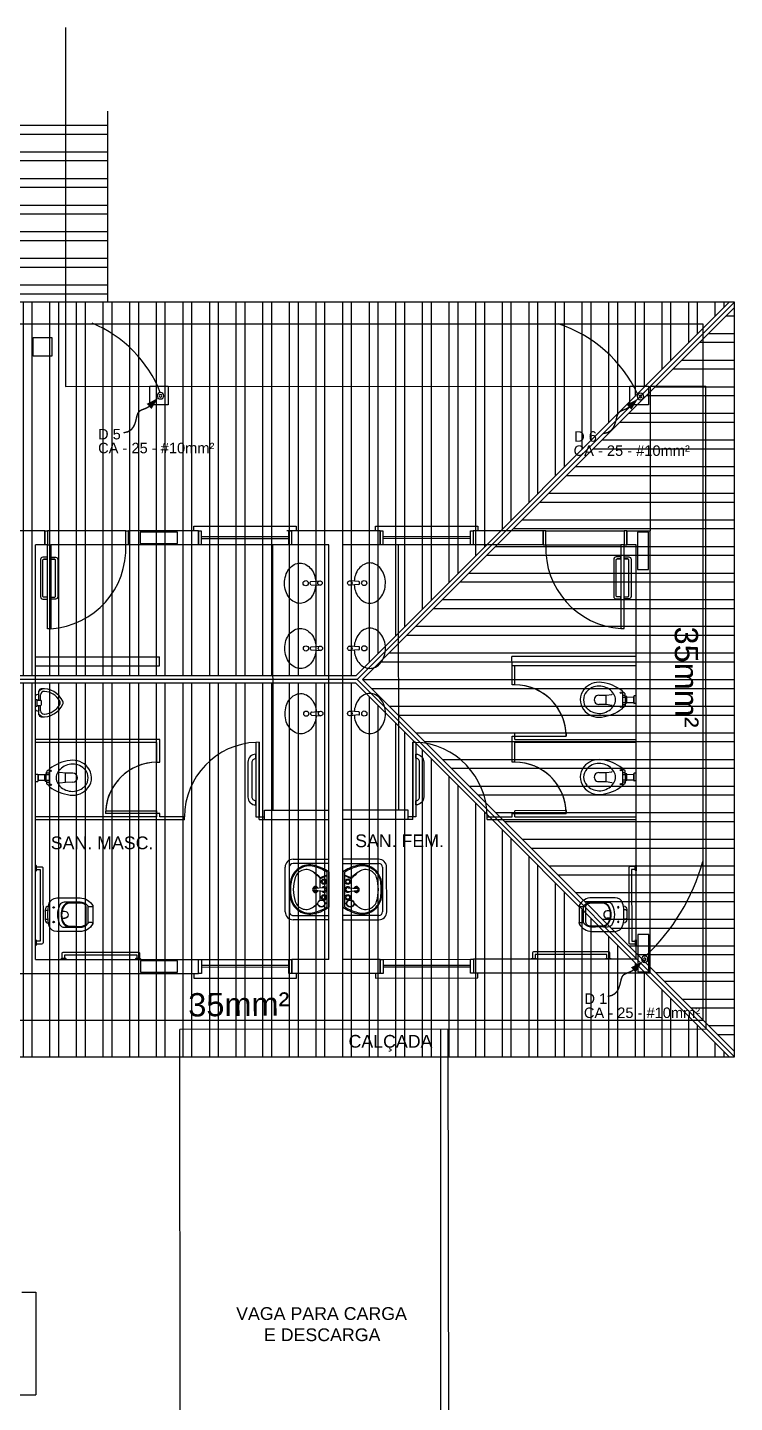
# Model space of a CAD drawing. Extents: x -192 to 167, y 237 to 369.
# Drawn here: x 157.57 to 165.16, y 266.56 to 281.32 of the extents above; entities that cross this region are included whole.
import ezdxf

# ---------------------------------------------------------------- set-up
doc = ezdxf.new("R2010")
doc.units = 0
doc.header["$LTSCALE"] = 0.1
doc.set_wipeout_variables(frame=1)
doc.linetypes.add('HIDDEN', pattern=[9.525, 6.35, -3.175])
doc.layers.get('0').update_dxf_attribs({"linetype": 'CONTINUOUS'})
for name, color, linetype in [('01', 1, 'CONTINUOUS'), ('100-txt_t4', 1, 'CONTINUOUS'), ('75-0', 7, 'CONTINUOUS'), ('A-PAREDE', 5, 'CONTINUOUS'), ('A-PISOS-NIVEL', 1, 'CONTINUOUS'), ('A-REVESTIMENTO', 8, 'CONTINUOUS'), ('AR-ALV', 5, 'CONTINUOUS'), ('ARQ-ALV-VISTA1', 1, 'CONTINUOUS'), ('ARQ-TXT-1_050', 2, 'CONTINUOUS'), ('FARADAY', 6, 'HIDDEN'), ('GER_PARA-RAIO', 5, 'PARA-RAIO')]:
    doc.layers.add(name, color=color, linetype=linetype)
doc.styles.add('ESC-50-A20', font='arial.ttf', dxfattribs={"height": 0.1})
doc.styles.get("Standard").update_dxf_attribs({"font": 'ARIALUNI.TTF'})
doc.styles.add('T4', font='arial.ttf')
doc.linetypes.add('PARA-RAIO', pattern='A,0.5,-0.15,["/",Standard,S=0.15,R=0,X=-0.1,Y=-0.075],-0.05', length=0.7)
pattern_1 = [(270, (280.20343, 310.89745), (0.28575, 2e-09), []), (270, (280.10818, 310.8022), (0.28575, 2e-09), [])]

# ---------------------------------------------------------------- blocks, each defined once
blk = doc.blocks.new('SERV')
at = {"layer": 'A-PISOS-NIVEL'}
h = blk.add_hatch(dxfattribs=at)
h.set_pattern_fill('ANSI32', color=251, scale=0.03, angle=-135, style=0)
h.set_pattern_definition(pattern_1)
h.paths.add_polyline_path([(4.067, -4.01), (13.483, -4.01), (17.493, 0), (9.033, 0), (0.057, 0)])
at = {"layer": 'A-REVESTIMENTO'}
h = blk.add_hatch(dxfattribs=at)
h.set_pattern_fill('ANSI32', color=252, scale=0.03, angle=135)
h.set_pattern_definition([(179.99998, (-222.34863, -54.15093), (-1.2e-07, -0.28575), []), (179.99998, (-222.44388, -54.05568), (-1.2e-07, -0.28575), [])])
h.paths.add_polyline_path([(10.822, 2.05), (8.812, 2.05), (8.812, 0), (10.822, 0)])
at = {"layer": '01', "color": 252}
blk.add_lwpolyline([(10.822, 0), (10.822, 2.05)], dxfattribs=at)
at = {"layer": 'A-PISOS-NIVEL', "color": 251}
for p, q in [((10.367, 2.948), (10.368, -0.905)), ((13.483, -4.01), (17.493, 0)), ((13.5, -4.05), (17.55, 0)), ((13.557, -4.05), (17.55, -0.057)), ((10.368, -0.905), (16.643, -0.903)), ((16.643, -0.903), (17.243, -0.902)), ((16.643, -0.903), (16.644, -2.453)), ((17.246, -7.802), (17.243, -0.902)), ((10.144, -2.455), (9.794, -2.455)), ((10.144, -2.605), (10.144, -2.455)), ((10.144, -2.455), (10.144, -2.605)), ((11.014, -2.455), (10.174, -2.455)), ((11.794, -2.454), (11.044, -2.455)), ((11.044, -2.605), (11.044, -2.455)), ((11.044, -2.455), (11.044, -2.605)), ((11.794, -2.454), (11.794, -2.604)), ((11.794, -2.454), (11.794, -2.604)), ((12.794, -2.454), (12.744, -2.454)), ((13.744, -2.454), (12.794, -2.454)), ((12.794, -2.454), (12.794, -2.604)), ((12.794, -2.454), (12.794, -2.604)), ((12.794, -2.454), (12.794, -2.604)), ((13.744, -2.454), (13.744, -2.604)), ((13.744, -2.454), (13.744, -2.604)), ((15.494, -2.453), (14.744, -2.453)), ((14.744, -2.453), (14.744, -2.603)), ((14.744, -2.453), (14.744, -2.603)), ((15.494, -2.603), (15.494, -2.453)), ((15.494, -2.603), (15.494, -2.453)), ((15.524, -2.453), (16.364, -2.453)), ((16.394, -2.453), (16.644, -2.453)), ((16.394, -2.603), (16.394, -2.453)), ((16.394, -2.603), (16.394, -2.453)), ((16.394, -2.453), (16.394, -2.603)), ((16.646, -7.203), (16.644, -2.453)), ((10.046, -7.055), (10.044, -2.605)), ((10.144, -2.605), (10.044, -2.605)), ((10.144, -2.605), (10.044, -2.605)), ((11.014, -2.605), (10.209, -2.605)), ((11.794, -2.604), (11.044, -2.605)), ((12.764, -2.519), (11.824, -2.52)), ((12.764, -2.539), (11.824, -2.54)), ((12.764, -2.604), (11.824, -2.604)), ((12.595, -5.454), (12.594, -2.604)), ((13.194, -2.604), (12.794, -2.604)), ((13.196, -7.054), (13.194, -2.604)), ((13.346, -7.054), (13.344, -2.604)), ((13.744, -2.604), (13.344, -2.604)), ((14.714, -2.518), (13.774, -2.519)), ((14.714, -2.538), (13.774, -2.539)), ((14.714, -2.603), (13.774, -2.604)), ((13.945, -5.454), (13.944, -2.604)), ((15.494, -2.603), (14.744, -2.603)), ((15.524, -2.603), (16.329, -2.603)), ((16.494, -2.603), (16.394, -2.603)), ((16.494, -2.603), (16.394, -2.603)), ((16.496, -7.053), (16.494, -2.603)), ((12.995, -3.025), (12.995, -3.007)), ((13.002, -2.999), (13.1, -2.991)), ((13.003, -3.033), (13.1, -3.039)), ((13.517, -2.998), (13.42, -2.991)), ((13.517, -3.031), (13.42, -3.039)), ((13.525, -3.023), (13.525, -3.006)), ((10.044, -3.805), (11.377, -3.805)), ((11.377, -3.905), (11.377, -3.805)), ((12.999, -3.725), (12.998, -3.707)), ((13.006, -3.699), (13.103, -3.691)), ((13.006, -3.733), (13.104, -3.739)), ((13.518, -3.698), (13.42, -3.691)), ((13.517, -3.731), (13.42, -3.739)), ((13.525, -3.723), (13.525, -3.706)), ((16.494, -3.803), (15.161, -3.803)), ((15.162, -3.903), (15.161, -3.803)), ((10.044, -3.905), (11.377, -3.905)), ((16.494, -3.903), (15.162, -3.903)), ((15.162, -4.108), (15.162, -3.903)), ((15.192, -4.108), (15.192, -3.903)), ((13.5, -4.05), (4.05, -4.05)), ((13.483, -4.01), (4.067, -4.01)), ((13.483, -4.09), (4.067, -4.09)), ((10.045, -4.125), (10.045, -4.125)), ((15.192, -4.108), (15.162, -4.108)), ((10.045, -4.263), (10.063, -4.263)), ((10.082, -4.206), (10.054, -4.215)), ((10.063, -4.338), (10.063, -4.263)), ((10.063, -4.272), (10.098, -4.272)), ((10.082, -4.272), (10.082, -4.173)), ((10.1, -4.272), (10.1, -4.215)), ((10.195, -4.16), (10.195, -4.189)), ((16.093, -4.219), (16.172, -4.219)), ((16.172, -4.219), (16.234, -4.211)), ((16.172, -4.316), (16.172, -4.219)), ((16.234, -4.211), (16.235, -4.209)), ((16.349, -4.182), (16.349, -4.179)), ((16.349, -4.182), (16.349, -4.353)), ((16.349, -4.218), (16.375, -4.218)), ((16.349, -4.238), (16.375, -4.238)), ((16.375, -4.238), (16.375, -4.205)), ((16.375, -4.238), (16.381, -4.238)), ((16.381, -4.297), (16.381, -4.238)), ((16.395, -4.238), (16.465, -4.237)), ((16.395, -4.297), (16.395, -4.238)), ((16.465, -4.234), (16.465, -4.3)), ((16.47, -4.232), (16.467, -4.232)), ((16.47, -4.229), (16.47, -4.232)), ((16.47, -4.232), (16.47, -4.302)), ((16.495, -4.227), (16.472, -4.227)), ((10.045, -4.338), (10.063, -4.338)), ((10.082, -4.394), (10.054, -4.385)), ((10.063, -4.328), (10.098, -4.328)), ((10.082, -4.428), (10.082, -4.328)), ((10.1, -4.385), (10.1, -4.328)), ((10.108, -4.318), (10.108, -4.282)), ((10.195, -4.413), (10.195, -4.441)), ((13.002, -4.425), (13.002, -4.407)), ((13.009, -4.399), (13.107, -4.391)), ((13.518, -4.398), (13.42, -4.391)), ((13.525, -4.423), (13.525, -4.406)), ((16.093, -4.316), (16.172, -4.316)), ((16.172, -4.316), (16.234, -4.324)), ((16.234, -4.324), (16.235, -4.326)), ((16.349, -4.297), (16.376, -4.297)), ((16.349, -4.317), (16.376, -4.317)), ((16.349, -4.353), (16.349, -4.356)), ((16.376, -4.297), (16.376, -4.33)), ((16.376, -4.297), (16.381, -4.297)), ((16.395, -4.297), (16.465, -4.297)), ((16.47, -4.302), (16.467, -4.302)), ((16.47, -4.302), (16.47, -4.305)), ((16.495, -4.307), (16.472, -4.307)), ((13.009, -4.432), (13.107, -4.439)), ((13.518, -4.431), (13.42, -4.439)), ((11.378, -4.695), (10.045, -4.695)), ((11.378, -4.939), (11.378, -4.695)), ((15.162, -4.658), (15.742, -4.657)), ((15.162, -4.938), (15.162, -4.658)), ((15.742, -4.627), (15.192, -4.628)), ((15.192, -4.693), (15.192, -4.628)), ((15.192, -4.693), (15.192, -4.628)), ((15.192, -4.693), (15.192, -4.658)), ((15.192, -4.693), (16.495, -4.693)), ((15.742, -4.627), (15.742, -4.657)), ((11.348, -4.725), (10.045, -4.725)), ((11.348, -4.725), (10.045, -4.725)), ((11.348, -4.939), (11.348, -4.725)), ((12.445, -4.724), (12.411, -4.725)), ((12.411, -4.725), (12.411, -5.524)), ((12.445, -4.724), (12.445, -5.524)), ((12.445, -5.554), (12.445, -4.724)), ((14.095, -5.554), (14.095, -4.724)), ((14.095, -4.724), (14.095, -5.524)), ((14.095, -4.724), (14.125, -4.724)), ((14.125, -4.724), (14.095, -4.724)), ((14.125, -4.724), (14.125, -4.724)), ((14.129, -4.724), (14.129, -5.524)), ((15.192, -4.723), (16.495, -4.723)), ((15.192, -4.723), (16.495, -4.723)), ((15.192, -4.938), (15.192, -4.723)), ((10.191, -5.019), (10.191, -5.016)), ((11.348, -4.939), (11.378, -4.939)), ((15.192, -4.938), (15.162, -4.938)), ((16.349, -5.012), (16.349, -5.009)), ((16.349, -5.012), (16.349, -5.183)), ((10.045, -5.065), (10.068, -5.065)), ((10.045, -5.145), (10.068, -5.145)), ((10.07, -5.067), (10.07, -5.07)), ((10.07, -5.07), (10.07, -5.14)), ((10.07, -5.07), (10.073, -5.07)), ((10.07, -5.14), (10.07, -5.143)), ((10.07, -5.14), (10.073, -5.14)), ((10.075, -5.072), (10.075, -5.138)), ((10.145, -5.075), (10.075, -5.075)), ((10.145, -5.135), (10.075, -5.135)), ((10.145, -5.135), (10.145, -5.075)), ((10.159, -5.135), (10.159, -5.075)), ((10.164, -5.075), (10.159, -5.075)), ((10.164, -5.135), (10.159, -5.135)), ((10.164, -5.075), (10.164, -5.043)), ((10.191, -5.055), (10.164, -5.055)), ((10.191, -5.075), (10.164, -5.075)), ((10.191, -5.135), (10.164, -5.135)), ((10.164, -5.135), (10.164, -5.167)), ((10.191, -5.155), (10.164, -5.155)), ((10.191, -5.019), (10.191, -5.191)), ((10.306, -5.049), (10.304, -5.046)), ((10.306, -5.161), (10.304, -5.163)), ((10.368, -5.056), (10.306, -5.049)), ((10.368, -5.154), (10.306, -5.161)), ((10.446, -5.056), (10.368, -5.056)), ((10.368, -5.154), (10.368, -5.056)), ((10.446, -5.153), (10.368, -5.154)), ((16.093, -5.049), (16.172, -5.049)), ((16.093, -5.146), (16.172, -5.146)), ((16.172, -5.049), (16.234, -5.041)), ((16.172, -5.146), (16.172, -5.049)), ((16.172, -5.146), (16.234, -5.154)), ((16.234, -5.041), (16.236, -5.039)), ((16.234, -5.154), (16.236, -5.156)), ((16.349, -5.048), (16.376, -5.048)), ((16.349, -5.068), (16.376, -5.068)), ((16.349, -5.127), (16.376, -5.127)), ((16.349, -5.147), (16.376, -5.147)), ((16.376, -5.068), (16.376, -5.035)), ((16.376, -5.068), (16.381, -5.068)), ((16.376, -5.127), (16.376, -5.16)), ((16.376, -5.127), (16.381, -5.127)), ((16.381, -5.127), (16.381, -5.068)), ((16.395, -5.068), (16.465, -5.067)), ((16.395, -5.127), (16.395, -5.068)), ((16.395, -5.127), (16.465, -5.127)), ((16.465, -5.064), (16.465, -5.13)), ((16.47, -5.062), (16.467, -5.062)), ((16.47, -5.132), (16.467, -5.132)), ((16.47, -5.059), (16.47, -5.062)), ((16.47, -5.062), (16.47, -5.132)), ((16.47, -5.132), (16.47, -5.135)), ((16.495, -5.057), (16.472, -5.057)), ((16.495, -5.137), (16.472, -5.137)), ((10.191, -5.191), (10.191, -5.194)), ((16.349, -5.183), (16.349, -5.186)), ((10.798, -5.459), (11.348, -5.459)), ((11.348, -5.525), (11.348, -5.459)), ((11.348, -5.525), (11.348, -5.459)), ((12.504, -5.454), (13.195, -5.454)), ((12.504, -5.554), (12.504, -5.454)), ((14.045, -5.454), (13.345, -5.454)), ((14.045, -5.554), (14.045, -5.454)), ((15.742, -5.457), (15.192, -5.458)), ((15.192, -5.523), (15.192, -5.458)), ((15.192, -5.523), (15.192, -5.458)), ((15.742, -5.457), (15.742, -5.487)), ((11.348, -5.525), (10.045, -5.525)), ((11.645, -5.555), (10.045, -5.555)), ((11.378, -5.489), (10.798, -5.489)), ((11.348, -5.525), (11.348, -5.489)), ((11.378, -5.525), (11.378, -5.489)), ((11.645, -5.525), (11.378, -5.525)), ((11.645, -5.555), (11.645, -5.525)), ((12.411, -5.524), (12.445, -5.524)), ((12.445, -5.524), (12.504, -5.524)), ((12.445, -5.554), (12.504, -5.554)), ((12.495, -5.554), (13.195, -5.554)), ((14.045, -5.554), (13.345, -5.554)), ((14.095, -5.554), (14.037, -5.554)), ((14.095, -5.524), (14.045, -5.524)), ((14.129, -5.524), (14.095, -5.524)), ((14.895, -5.553), (14.895, -5.523)), ((14.895, -5.523), (15.162, -5.523)), ((14.895, -5.553), (16.495, -5.553)), ((15.162, -5.488), (15.742, -5.487)), ((15.162, -5.523), (15.162, -5.488)), ((15.192, -5.523), (15.192, -5.488)), ((15.192, -5.523), (16.495, -5.523)), ((12.81, -5.979), (13.195, -5.979)), ((13.195, -6.024), (12.81, -6.024)), ((13.73, -5.979), (13.345, -5.979)), ((13.345, -6.024), (13.73, -6.024)), ((12.726, -6.544), (12.725, -6.064)), ((12.77, -6.064), (12.771, -6.544)), ((13.175, -6.151), (13.099, -6.179)), ((13.175, -6.152), (13.103, -6.188)), ((13.103, -6.288), (13.103, -6.188)), ((13.175, -6.491), (13.175, -6.117)), ((13.195, -6.115), (13.195, -6.493)), ((13.345, -6.115), (13.345, -6.493)), ((13.365, -6.491), (13.365, -6.117)), ((13.365, -6.151), (13.442, -6.179)), ((13.365, -6.152), (13.438, -6.188)), ((13.438, -6.288), (13.438, -6.188)), ((13.77, -6.064), (13.771, -6.544)), ((13.816, -6.544), (13.815, -6.064)), ((13.139, -6.285), (13.044, -6.293)), ((13.139, -6.324), (13.044, -6.316)), ((13.103, -6.416), (13.103, -6.321)), ((13.401, -6.285), (13.497, -6.293)), ((13.401, -6.324), (13.497, -6.316)), ((13.438, -6.416), (13.438, -6.321)), ((13.168, -6.452), (13.155, -6.446)), ((13.162, -6.452), (13.155, -6.45)), ((13.175, -6.452), (13.155, -6.452)), ((13.175, -6.456), (13.155, -6.456)), ((13.365, -6.452), (13.386, -6.452)), ((13.365, -6.456), (13.386, -6.456)), ((13.373, -6.452), (13.386, -6.446)), ((13.379, -6.452), (13.386, -6.45)), ((12.811, -6.584), (13.196, -6.584)), ((13.196, -6.629), (12.811, -6.629)), ((13.731, -6.584), (13.346, -6.584)), ((13.346, -6.629), (13.731, -6.629)), ((10.046, -7.055), (11.796, -7.054)), ((11.796, -7.204), (11.796, -7.054)), ((11.826, -7.054), (12.766, -7.054)), ((13.196, -7.054), (12.796, -7.054)), ((12.796, -7.204), (12.796, -7.054)), ((13.746, -7.054), (13.346, -7.054)), ((13.746, -7.204), (13.746, -7.054)), ((13.746, -7.054), (13.746, -7.204)), ((13.746, -7.204), (13.746, -7.054)), ((13.776, -7.054), (14.716, -7.053)), ((16.496, -7.053), (14.746, -7.053)), ((14.746, -7.053), (14.746, -7.203)), ((14.746, -7.053), (14.746, -7.203)), ((9.646, -7.205), (11.796, -7.204)), ((12.766, -7.119), (11.826, -7.12)), ((12.766, -7.139), (11.826, -7.14)), ((13.746, -7.204), (12.796, -7.204)), ((14.716, -7.118), (13.776, -7.119)), ((14.716, -7.138), (13.776, -7.139)), ((16.646, -7.203), (14.746, -7.203)), ((17.246, -7.802), (11.596, -7.805)), ((11.598, -12.227), (11.596, -7.805)), ((9.897, -10.627), (10.047, -10.627)), ((10.047, -10.627), (10.048, -11.727)), ((6.198, -11.729), (10.048, -11.727))]:
    blk.add_line(p, q, dxfattribs=at)
for points in [[(10.219, -0.38), (10.219, -0.58), (10.019, -0.58), (10.019, -0.38)], [(11.471, -1.102), (11.271, -1.102), (11.271, -0.902), (11.471, -0.902)], [(16.628, -1.102), (16.428, -1.102), (16.428, -0.902), (16.628, -0.902)], [(10.174, -2.605), (10.144, -2.605), (10.144, -2.455), (10.174, -2.455)], [(11.044, -2.605), (11.014, -2.605), (11.014, -2.455), (11.044, -2.455)], [(11.169, -2.59), (11.569, -2.59), (11.569, -2.47), (11.169, -2.47)], [(11.824, -2.604), (11.794, -2.604), (11.794, -2.454), (11.824, -2.454)], [(12.794, -2.604), (12.764, -2.604), (12.764, -2.454), (12.794, -2.454)], [(13.774, -2.604), (13.744, -2.604), (13.744, -2.454), (13.774, -2.454)], [(14.744, -2.603), (14.714, -2.603), (14.714, -2.453), (14.744, -2.453)], [(15.494, -2.603), (15.524, -2.603), (15.524, -2.453), (15.494, -2.453)], [(16.364, -2.603), (16.394, -2.603), (16.394, -2.453), (16.364, -2.453)], [(16.628, -2.868), (16.628, -2.468), (16.508, -2.468), (16.508, -2.868)], [(10.209, -3.505), (10.174, -3.505), (10.174, -2.605), (10.209, -2.605)], [(16.329, -3.503), (16.364, -3.503), (16.364, -2.603), (16.329, -2.603)], [(16.631, -7.188), (16.631, -6.788), (16.511, -6.788), (16.511, -7.188)], [(11.171, -7.19), (11.571, -7.19), (11.571, -7.07), (11.171, -7.07)], [(11.826, -7.204), (11.796, -7.204), (11.796, -7.054), (11.826, -7.054)], [(12.796, -7.204), (12.766, -7.204), (12.766, -7.054), (12.796, -7.054)], [(13.776, -7.204), (13.746, -7.204), (13.746, -7.054), (13.776, -7.054)], [(14.746, -7.203), (14.716, -7.203), (14.716, -7.053), (14.746, -7.053)]]:
    blk.add_lwpolyline(points, close=True, dxfattribs=at)
for points in [[(11.744, -2.455), (11.744, -2.405), (12.844, -2.404), (12.844, -2.454)], [(13.694, -2.454), (13.694, -2.404), (14.794, -2.403), (14.794, -2.453)], [(10.361, -7.045), (10.361, -7.005), (11.131, -7.005), (11.131, -7.045)], [(16.181, -7.043), (16.181, -7.003), (15.411, -7.003), (15.411, -7.043)], [(11.746, -7.205), (11.746, -7.255), (12.846, -7.254), (12.846, -7.204)], [(13.696, -7.204), (13.696, -7.254), (14.796, -7.253), (14.796, -7.203)]]:
    blk.add_lwpolyline(points, dxfattribs=at)
for points in [[(10.174, -2.759), (10.134, -2.759), (10.174, -2.759), (10.174, -2.737), (10.124, -2.737, 0.414214), (10.099, -2.762), (10.099, -3.162, 0.414214), (10.124, -3.187), (10.174, -3.187), (10.174, -3.166), (10.134, -3.166, -0.414214), (10.124, -3.156), (10.124, -2.769, -0.414214), (10.134, -2.759)], [(10.174, -2.759), (10.134, -2.759), (10.174, -2.759), (10.174, -2.737), (10.124, -2.737, 0.414214), (10.099, -2.762), (10.099, -3.162, 0.414214), (10.124, -3.187), (10.174, -3.187), (10.174, -3.166), (10.134, -3.166, -0.414214), (10.124, -3.156), (10.124, -2.769, -0.414214), (10.134, -2.759)], [(10.209, -2.759), (10.249, -2.759), (10.209, -2.759), (10.209, -2.737), (10.259, -2.737, -0.414214), (10.284, -2.762), (10.284, -3.162, -0.414214), (10.259, -3.187), (10.209, -3.187), (10.209, -3.166), (10.249, -3.166, 0.414214), (10.259, -3.156), (10.259, -2.769, 0.414214), (10.249, -2.759)], [(10.209, -2.759), (10.249, -2.759), (10.209, -2.759), (10.209, -2.737), (10.259, -2.737, -0.414214), (10.284, -2.762), (10.284, -3.162, -0.414214), (10.259, -3.187), (10.209, -3.187), (10.209, -3.166), (10.249, -3.166, 0.414214), (10.259, -3.156), (10.259, -2.769, 0.414214), (10.249, -2.759)], [(13.053, -3.036, -0.059992), (13.041, -3.101, -0.087531), (13.006, -3.169, -0.105501), (12.949, -3.217, -0.123031), (12.887, -3.233, -0.123031), (12.825, -3.218, -0.105501), (12.768, -3.171, -0.087531), (12.732, -3.103, -0.07802), (12.718, -3.018, -0.07802), (12.731, -2.933, -0.087531), (12.766, -2.865, -0.105501), (12.823, -2.817, -0.123031), (12.885, -2.801, -0.123031), (12.947, -2.816, -0.105501), (13.004, -2.864, -0.087531), (13.04, -2.931, -0.059024), (13.053, -2.995, -0.07802)], [(13.467, -3.035, 0.059992), (13.479, -3.1, 0.087531), (13.515, -3.168, 0.105501), (13.572, -3.216, 0.123031), (13.634, -3.231, 0.123031), (13.696, -3.216, 0.105501), (13.753, -3.168, 0.087531), (13.788, -3.1, 0.07802), (13.802, -3.015, 0.07802), (13.789, -2.93, 0.087531), (13.753, -2.863, 0.105501), (13.696, -2.815, 0.123031), (13.634, -2.799, 0.123031), (13.572, -2.815, 0.105501), (13.515, -2.862, 0.087531), (13.479, -2.93, 0.059024), (13.467, -2.994, 0.07802)], [(16.329, -2.756), (16.289, -2.756), (16.329, -2.756), (16.329, -2.735), (16.279, -2.735, 0.414214), (16.254, -2.76), (16.254, -3.16, 0.414214), (16.279, -3.185), (16.329, -3.185), (16.329, -3.163), (16.289, -3.163, -0.414214), (16.279, -3.153), (16.279, -2.766, -0.414214), (16.289, -2.756)], [(16.364, -2.756), (16.404, -2.756), (16.364, -2.756), (16.364, -2.735), (16.414, -2.735, -0.414214), (16.439, -2.76), (16.439, -3.16, -0.414214), (16.414, -3.185), (16.364, -3.185), (16.364, -3.163), (16.404, -3.163, 0.414214), (16.414, -3.153), (16.414, -2.766, 0.414214), (16.404, -2.756)], [(13.057, -3.736, -0.059992), (13.044, -3.801, -0.087531), (13.009, -3.869, -0.105501), (12.952, -3.917, -0.123031), (12.891, -3.933, -0.123031), (12.828, -3.918, -0.105501), (12.771, -3.871, -0.087531), (12.735, -3.803, -0.07802), (12.721, -3.718, -0.07802), (12.734, -3.633, -0.087531), (12.77, -3.565, -0.105501), (12.826, -3.517, -0.123031), (12.888, -3.501, -0.123031), (12.95, -3.516, -0.105501), (13.007, -3.564, -0.087531), (13.043, -3.631, -0.059024), (13.056, -3.695, -0.07802)], [(13.467, -3.735, 0.059992), (13.479, -3.8, 0.087531), (13.515, -3.868, 0.105501), (13.572, -3.916, 0.123031), (13.634, -3.931, 0.123031), (13.696, -3.916, 0.105501), (13.753, -3.868, 0.087531), (13.789, -3.8, 0.07802), (13.802, -3.715, 0.07802), (13.789, -3.63, 0.087531), (13.753, -3.563, 0.105501), (13.696, -3.515, 0.123031), (13.634, -3.499, 0.123031), (13.572, -3.515, 0.105501), (13.516, -3.562, 0.087531), (13.48, -3.63, 0.059024), (13.467, -3.694, 0.07802)], [(13.06, -4.436, -0.059992), (13.048, -4.501, -0.087531), (13.012, -4.569, -0.105501), (12.956, -4.617, -0.123031), (12.894, -4.633, -0.123031), (12.832, -4.618, -0.105501), (12.775, -4.571, -0.087531), (12.738, -4.503, -0.07802), (12.725, -4.418, -0.07802), (12.737, -4.333, -0.087531), (12.773, -4.265, -0.105501), (12.829, -4.217, -0.123031), (12.891, -4.201, -0.123031), (12.953, -4.216, -0.105501), (13.01, -4.264, -0.087531), (13.047, -4.331, -0.059024), (13.06, -4.395, -0.07802)], [(13.467, -4.435, 0.059992), (13.48, -4.5, 0.087531), (13.515, -4.568, 0.105501), (13.572, -4.616, 0.123031), (13.634, -4.631, 0.123031), (13.696, -4.616, 0.105501), (13.753, -4.568, 0.087531), (13.789, -4.5, 0.07802), (13.802, -4.415, 0.07802), (13.789, -4.33, 0.087531), (13.753, -4.263, 0.105501), (13.697, -4.215, 0.123031), (13.635, -4.199, 0.123031), (13.573, -4.215, 0.105501), (13.516, -4.262, 0.087531), (13.48, -4.33, 0.059024), (13.467, -4.394, 0.07802)], [(10.045, -6.105, 0.414214), (10.055, -6.095), (10.055, -6.055, 0.414214), (10.045, -6.045), (10.045, -6.105)], [(16.495, -6.103, -0.414214), (16.485, -6.093), (16.485, -6.053, -0.414214), (16.495, -6.043), (16.495, -6.103)], [(10.046, -6.905, 0.414214), (10.056, -6.895), (10.056, -6.855, 0.414214), (10.046, -6.845), (10.046, -6.905)], [(16.496, -6.903, -0.414214), (16.486, -6.893), (16.486, -6.853, -0.414214), (16.496, -6.843), (16.496, -6.903)], [(10.376, -7.055, 0.414214), (10.366, -7.045), (10.326, -7.045, 0.414214), (10.316, -7.055), (10.376, -7.055)], [(10.331, -7.045), (10.331, -6.99, -0.414214), (10.346, -6.975), (11.146, -6.975, -0.414214), (11.161, -6.99), (11.161, -7.045)], [(11.176, -7.055, 0.414214), (11.166, -7.045), (11.126, -7.045, 0.414214), (11.116, -7.055), (11.176, -7.055)], [(15.366, -7.053, -0.414214), (15.376, -7.043), (15.416, -7.043, -0.414214), (15.426, -7.053), (15.366, -7.053)], [(16.211, -7.043), (16.211, -6.988, 0.414214), (16.196, -6.973), (15.396, -6.973, 0.414214), (15.381, -6.988), (15.381, -7.043)], [(16.166, -7.053, -0.414214), (16.176, -7.043), (16.216, -7.043, -0.414214), (16.226, -7.053), (16.166, -7.053)]]:
    blk.add_lwpolyline(points, format="xyb", dxfattribs=at)
for points in [[(12.326, -5.312, 0.414214), (12.411, -5.397), (12.411, -5.397), (12.411, -5.352, -0.414214), (12.371, -5.312), (12.371, -4.937, -0.414214), (12.411, -4.897), (12.411, -4.852), (12.411, -4.852, 0.414214), (12.326, -4.937)], [(14.214, -5.311, -0.414214), (14.129, -5.396), (14.129, -5.396), (14.129, -5.351, 0.414214), (14.169, -5.311), (14.169, -4.936, 0.414214), (14.129, -4.896), (14.129, -4.851), (14.129, -4.851, -0.414214), (14.214, -4.936)]]:
    blk.add_lwpolyline(points, format="xyb", close=True, dxfattribs=at)
for centre, radius in [((12.946, -3.017), 0.0278), ((13.1, -3.015), 0.024), ((13.42, -3.015), 0.024), ((13.574, -3.015), 0.0278), ((12.949, -3.717), 0.0278), ((13.575, -3.715), 0.0278), ((13.104, -3.715), 0.024), ((13.42, -3.715), 0.024), ((16.33, -4.192), 0.00682), ((12.952, -4.417), 0.0278), ((13.107, -4.415), 0.024), ((13.42, -4.415), 0.024), ((13.575, -4.415), 0.0278), ((16.33, -4.342), 0.00682), ((16.331, -5.022), 0.00682), ((10.209, -5.03), 0.00682), ((10.209, -5.18), 0.00682), ((16.331, -5.172), 0.00682), ((13.143, -6.22), 0.03), ((13.398, -6.22), 0.03), ((13.143, -6.22), 0.02), ((13.398, -6.22), 0.02), ((13.115, -6.454), 0.04), ((13.115, -6.454), 0.037), ((13.143, -6.388), 0.03), ((13.143, -6.388), 0.02), ((13.398, -6.388), 0.03), ((13.398, -6.388), 0.02), ((13.425, -6.454), 0.04), ((13.425, -6.454), 0.037)]:
    blk.add_circle(centre, radius, dxfattribs=at)
for centre, radius, start, end in [((10.151, -2.643), 0.864, 273.8638, 2.56), ((16.387, -2.641), 0.864, 177.4855, 266.1818), ((13.003, -3.007), 0.008, 94.7064, 180.3529), ((13.003, -3.025), 0.008, 180.3529, 265.9993), ((13.517, -3.006), 0.008, 359.9451, 85.5915), ((13.517, -3.023), 0.008, 274.2986, 359.9451), ((13.006, -3.707), 0.008, 94.7064, 180.3529), ((13.007, -3.725), 0.008, 180.3529, 265.9993), ((13.517, -3.723), 0.008, 274.2986, 359.9451), ((13.517, -3.706), 0.008, 359.9451, 85.5915), ((15.192, -4.658), 0.55, 3.1496, 90.0228), ((15.192, -4.658), 0.55, 0.0228, 90.0228), ((16.095, -4.288), 0.208, 82.3423, 140.9206), ((16.098, -4.308), 0.187, 32.7026, 125.7713), ((16.058, -4.561), 0.484, 53.7805, 82.3423), ((10.058, -4.227), 0.0131, 106.722, 180.0228), ((10.137, -4.215), 0.0656, 86.1536, 147.0816), ((10.105, -4.173), 0.0225, 90.0228, 180.0228), ((10.098, -4.282), 0.01, 0.0228, 90.0228), ((10.137, -4.215), 0.0375, 86.1536, 180.0228), ((10.126, -4.383), 0.234, 25.0251, 95.2229), ((10.126, -4.383), 0.206, 29.5767, 86.1536), ((16.068, -4.268), 0.174, 140.4994, 216.9109), ((16.061, -4.268), 0.132, 138.6929, 180.0228), ((16.061, -4.268), 0.132, 180.0228, 221.3527), ((16.082, -4.286), 0.159, 125.7713, 138.6929), ((16.093, -4.268), 0.0486, 90.0228, 270.0228), ((16.161, -4.268), 0.112, 0.0228, 32.7026), ((16.161, -4.268), 0.112, 327.3429, 0.0228), ((16.339, -4.179), 0.00909, 0.0228, 59.0053), ((16.09, -4.583), 0.477, 53.8623, 57.2409), ((16.366, -4.205), 0.00909, 0.0228, 53.8623), ((16.388, -4.238), 0.00697, 0.0228, 180.0228), ((16.467, -4.234), 0.002, 90.0228, 180.0228), ((16.472, -4.229), 0.002, 90.0228, 180.0228), ((10.058, -4.373), 0.0131, 180.0228, 253.3235), ((10.137, -4.385), 0.0656, 212.964, 273.892), ((10.098, -4.318), 0.01, 270.0228, 0.0228), ((10.137, -4.385), 0.0375, 180.0228, 273.892), ((10.126, -4.217), 0.234, 264.8226, 335.0205), ((10.126, -4.217), 0.206, 273.892, 330.4688), ((10.272, -4.3), 0.0375, 330.4688, 29.5767), ((10.304, -4.3), 0.0375, 335.0205, 25.0251), ((13.01, -4.407), 0.008, 94.7064, 180.3529), ((13.01, -4.425), 0.008, 180.3529, 265.9993), ((13.517, -4.406), 0.008, 359.9451, 85.5915), ((13.517, -4.423), 0.008, 274.2986, 359.9451), ((16.095, -4.247), 0.208, 216.9109, 277.7032), ((16.082, -4.249), 0.159, 221.3527, 234.2742), ((16.098, -4.227), 0.187, 234.2742, 327.3429), ((16.058, -3.974), 0.484, 277.7032, 306.3682), ((16.34, -4.356), 0.00909, 306.3586, 0.0228), ((16.09, -3.952), 0.477, 302.8046, 306.1832), ((16.366, -4.33), 0.00909, 306.1832, 0.0228), ((16.388, -4.297), 0.00697, 180.0228, 0.0228), ((16.467, -4.3), 0.002, 180.0228, 270.0228), ((16.472, -4.305), 0.002, 180.0228, 270.0228), ((10.105, -4.428), 0.0225, 180.0228, 270.0228), ((12.445, -5.524), 0.8, 92.1719, 180.0228), ((14.095, -5.524), 0.8, 0.0228, 87.8737), ((10.2, -5.016), 0.00909, 121.0402, 180.0228), ((10.481, -5.398), 0.484, 97.7032, 126.2651), ((10.442, -5.145), 0.187, 54.2742, 147.3429), ((10.444, -5.125), 0.208, 39.1249, 97.7032), ((10.458, -5.123), 0.159, 41.3527, 54.2742), ((10.472, -5.105), 0.174, 323.1347, 39.5461), ((11.348, -5.489), 0.55, 90.0228, 180.0228), ((11.348, -5.489), 0.55, 90.0228, 176.896), ((15.192, -5.488), 0.55, 0.0228, 90.0228), ((15.192, -5.488), 0.55, 3.1496, 90.0228), ((16.068, -5.098), 0.174, 140.4994, 216.9109), ((16.062, -5.098), 0.132, 138.6929, 180.0228), ((16.095, -5.118), 0.208, 82.3423, 140.9206), ((16.082, -5.116), 0.159, 125.7713, 138.6929), ((16.098, -5.138), 0.187, 32.7026, 125.7713), ((16.059, -5.391), 0.484, 53.7805, 82.3423), ((16.34, -5.009), 0.00909, 0.0228, 59.0053), ((16.091, -5.413), 0.477, 53.8623, 57.2409), ((10.068, -5.067), 0.002, 0.0228, 90.0228), ((10.068, -5.143), 0.002, 270.0228, 0.0228), ((10.073, -5.072), 0.002, 0.0228, 90.0228), ((10.073, -5.138), 0.002, 270.0228, 0.0228), ((10.152, -5.075), 0.00697, 0.0228, 180.0228), ((10.152, -5.135), 0.00697, 180.0228, 0.0228), ((10.173, -5.043), 0.00909, 126.1832, 180.0228), ((10.449, -5.42), 0.477, 122.8046, 126.1832), ((10.378, -5.105), 0.112, 147.3429, 180.0228), ((10.378, -5.105), 0.112, 180.0228, 212.7026), ((10.446, -5.105), 0.0486, 270.0228, 90.0228), ((10.478, -5.105), 0.132, 0.0228, 41.3527), ((10.478, -5.105), 0.132, 318.6929, 0.0228), ((16.062, -5.098), 0.132, 180.0228, 221.3527), ((16.098, -5.057), 0.187, 234.2742, 327.3429), ((16.093, -5.098), 0.0486, 90.0228, 270.0228), ((16.161, -5.098), 0.112, 0.0228, 32.7026), ((16.161, -5.098), 0.112, 327.3429, 0.0228), ((16.367, -5.035), 0.00909, 0.0228, 53.8623), ((16.367, -5.16), 0.00909, 306.1832, 0.0228), ((16.388, -5.068), 0.00697, 0.0228, 180.0228), ((16.388, -5.127), 0.00697, 180.0228, 0.0228), ((16.467, -5.064), 0.002, 90.0228, 180.0228), ((16.467, -5.13), 0.002, 180.0228, 270.0228), ((16.472, -5.059), 0.002, 90.0228, 180.0228), ((16.472, -5.135), 0.002, 180.0228, 270.0228), ((10.173, -5.167), 0.00909, 180.0228, 233.8623), ((10.449, -4.789), 0.477, 233.8623, 237.2409), ((10.2, -5.194), 0.00909, 180.0228, 233.687), ((10.481, -4.811), 0.484, 233.6773, 262.3423), ((10.441, -5.064), 0.187, 212.7026, 305.7713), ((10.444, -5.084), 0.208, 262.3423, 323.1347), ((10.458, -5.087), 0.159, 305.7713, 318.6929), ((16.095, -5.077), 0.208, 216.9109, 277.7032), ((16.082, -5.079), 0.159, 221.3527, 234.2742), ((16.058, -4.804), 0.484, 277.7032, 306.3682), ((16.34, -5.186), 0.00909, 306.3586, 0.0228), ((16.09, -4.782), 0.477, 302.8046, 306.1832), ((12.81, -6.064), 0.085, 90.0228, 180.0228), ((12.81, -6.064), 0.04, 90.0228, 180.0228), ((12.989, -6.25), 0.21, 74.9113, 171.8974), ((12.909, -6.547), 0.518, 56.4729, 74.9113), ((13.632, -6.546), 0.518, 105.1343, 123.5727), ((13.551, -6.25), 0.21, 8.1482, 105.1343), ((13.73, -6.064), 0.085, 0.0228, 90.0228), ((13.73, -6.064), 0.04, 0.0228, 90.0228), ((12.987, -6.251), 0.2, 75.3045, 172.1377), ((13.237, -6.304), 0.424, 162.4358, 180.0228), ((12.951, -6.213), 0.123, 49.4631, 162.4358), ((9.125, -11.587), 6.719, 53.8575, 54.4631), ((8.664, -11.226), 6.719, 48.6951, 49.4631), ((12.909, -6.547), 0.505, 58.23, 75.3045), ((13.08, -6.172), 0.0137, 351.7517, 53.8575), ((13.09, -6.188), 0.0126, 0.0228, 48.6951), ((13.632, -6.546), 0.505, 104.7411, 121.8156), ((13.45, -6.188), 0.0126, 131.3505, 180.0228), ((17.881, -11.222), 6.719, 130.5825, 131.3505), ((13.461, -6.172), 0.0137, 126.188, 188.2938), ((17.42, -11.584), 6.719, 125.5825, 126.188), ((13.554, -6.251), 0.2, 7.9078, 104.7411), ((13.59, -6.213), 0.123, 17.6098, 130.5825), ((13.303, -6.304), 0.424, 0.0228, 17.6098), ((13.37, -6.304), 0.595, 171.8974, 180.0228), ((13.37, -6.304), 0.595, 180.0228, 188.1482), ((13.37, -6.304), 0.587, 172.1377, 180.0228), ((13.37, -6.304), 0.587, 180.0228, 187.9078), ((13.237, -6.304), 0.424, 180.0228, 197.6098), ((13.051, -6.304), 0.0315, 27.2555, 332.074), ((13.051, -6.304), 0.021, 39.7318, 319.0972), ((13.045, -6.304), 0.0118, 94.8352, 265.2104), ((13.143, -6.304), 0.03, 218.8271, 141.2185), ((13.143, -6.304), 0.02, 260.398, 99.6476), ((13.398, -6.304), 0.03, 38.8271, 321.2185), ((13.398, -6.304), 0.02, 80.398, 279.6476), ((13.49, -6.304), 0.0315, 207.9716, 152.79), ((13.49, -6.304), 0.021, 220.9483, 140.3137), ((13.496, -6.304), 0.0118, 274.8352, 85.2104), ((13.303, -6.304), 0.424, 342.4358, 0.0228), ((13.17, -6.304), 0.587, 0.0228, 7.9078), ((13.17, -6.304), 0.587, 352.1377, 0.0228), ((13.17, -6.304), 0.595, 0.0228, 8.1482), ((13.17, -6.304), 0.595, 351.8974, 0.0228), ((12.99, -6.359), 0.21, 188.1482, 285.1343), ((12.987, -6.357), 0.2, 187.9078, 284.7411), ((12.951, -6.395), 0.123, 197.6098, 310.5825), ((8.66, -1.386), 6.719, 310.5825, 311.0887), ((9.121, -1.024), 6.719, 305.5825, 306.0532), ((12.909, -6.062), 0.505, 284.7411, 301.8156), ((12.909, -6.062), 0.518, 285.1343, 303.5727), ((13.631, -6.062), 0.518, 236.4729, 254.9113), ((13.631, -6.062), 0.505, 238.23, 255.3045), ((17.877, -1.382), 6.719, 228.9569, 229.4631), ((17.415, -1.021), 6.719, 233.9924, 234.4631), ((13.551, -6.358), 0.21, 254.9113, 351.8974), ((13.554, -6.357), 0.2, 255.3045, 352.1377), ((13.59, -6.395), 0.123, 229.4631, 342.4358), ((12.811, -6.544), 0.085, 180.0228, 270.0228), ((12.811, -6.544), 0.04, 180.0228, 270.0228), ((13.731, -6.544), 0.04, 270.0228, 0.0228), ((13.731, -6.544), 0.085, 270.0228, 0.0228)]:
    blk.add_arc(centre, radius, start, end, dxfattribs=at)
at = {"layer": 'A-PISOS-NIVEL', "color": 251, "char_height": 0.13653, "attachment_point": 1, "style": 'ESC-50-A20'}
for s, insert in [('\\pi1.0207;SAN. MASC.      ', (9.188, -5.735)), ('\\pi1.0949;SAN. FEM.      ', (12.382, -5.713))]:
    blk.add_mtext_dynamic_manual_height_columns(s, width=4.46064, gutter_width=1, heights=[0], dxfattribs=dict(at, insert=insert))
at = {"layer": 'A-PISOS-NIVEL', "color": 251, "insert": (13.406, -7.865), "char_height": 0.1365, "width": 4.46064, "attachment_point": 1, "style": 'ESC-50-A20'}
blk.add_mtext('CALÇADA ', dxfattribs=at)
at = {"color": 251}
for points in [[(10.66, -6.575), (10.66, -6.481), (10.659, -6.475), (10.656, -6.47), (10.654, -6.466), (10.65, -6.461), (10.647, -6.457), (10.64, -6.448), (10.632, -6.44), (10.626, -6.435), (10.617, -6.427), (10.604, -6.418), (10.596, -6.414), (10.592, -6.411), (10.589, -6.41), (10.586, -6.408), (10.574, -6.404), (10.567, -6.402), (10.562, -6.4), (10.553, -6.398), (10.546, -6.397), (10.544, -6.397), (10.536, -6.396), (10.525, -6.395), (10.523, -6.395), (10.273, -6.395), (10.261, -6.396), (10.256, -6.397), (10.248, -6.399), (10.241, -6.402), (10.235, -6.405), (10.232, -6.406), (10.229, -6.408), (10.226, -6.409), (10.224, -6.411), (10.22, -6.414), (10.217, -6.417), (10.21, -6.424), (10.204, -6.43), (10.201, -6.435), (10.196, -6.444), (10.192, -6.454), (10.189, -6.464), (10.186, -6.476), (10.184, -6.483), (10.183, -6.482), (10.182, -6.483), (10.177, -6.484), (10.174, -6.485), (10.172, -6.486), (10.168, -6.488), (10.166, -6.489), (10.164, -6.49), (10.163, -6.491), (10.162, -6.492), (10.159, -6.495), (10.158, -6.496), (10.157, -6.497), (10.156, -6.498), (10.156, -6.499), (10.155, -6.499), (10.155, -6.5), (10.155, -6.5), (10.154, -6.501), (10.154, -6.502), (10.153, -6.503), (10.153, -6.504), (10.152, -6.505), (10.151, -6.507), (10.15, -6.51), (10.149, -6.513), (10.149, -6.516), (10.148, -6.521), (10.148, -6.522), (10.148, -6.628), (10.148, -6.628), (10.148, -6.629), (10.148, -6.629), (10.148, -6.631), (10.149, -6.632), (10.149, -6.634), (10.149, -6.635), (10.149, -6.637), (10.15, -6.639), (10.151, -6.641), (10.152, -6.644), (10.152, -6.645), (10.153, -6.647), (10.155, -6.65), (10.156, -6.651), (10.157, -6.653), (10.158, -6.654), (10.158, -6.654), (10.159, -6.655), (10.162, -6.658), (10.163, -6.659), (10.163, -6.659), (10.164, -6.66), (10.165, -6.661), (10.167, -6.661), (10.167, -6.662), (10.168, -6.662), (10.169, -6.663), (10.169, -6.663), (10.17, -6.663), (10.171, -6.664), (10.171, -6.664), (10.172, -6.664), (10.172, -6.665), (10.173, -6.665), (10.174, -6.665), (10.176, -6.666), (10.177, -6.666), (10.178, -6.666), (10.183, -6.667), (10.184, -6.667), (10.185, -6.668), (10.185, -6.669), (10.186, -6.673), (10.187, -6.679), (10.188, -6.684), (10.194, -6.7), (10.196, -6.707), (10.199, -6.711), (10.201, -6.715), (10.204, -6.72), (10.207, -6.723), (10.209, -6.725), (10.212, -6.729), (10.215, -6.732), (10.221, -6.737), (10.226, -6.741), (10.231, -6.743), (10.236, -6.746), (10.241, -6.748), (10.247, -6.751), (10.253, -6.752), (10.257, -6.753), (10.262, -6.754), (10.264, -6.754), (10.265, -6.755), (10.266, -6.755), (10.27, -6.755), (10.272, -6.755), (10.273, -6.755), (10.273, -6.755), (10.523, -6.755), (10.532, -6.754), (10.537, -6.754), (10.54, -6.754), (10.544, -6.753), (10.547, -6.753), (10.55, -6.752), (10.553, -6.752), (10.555, -6.751), (10.556, -6.751), (10.557, -6.751), (10.559, -6.75), (10.571, -6.747), (10.574, -6.746), (10.579, -6.744), (10.581, -6.744), (10.582, -6.743), (10.584, -6.742), (10.587, -6.741), (10.59, -6.74), (10.591, -6.739), (10.595, -6.737), (10.6, -6.734), (10.609, -6.729), (10.611, -6.727), (10.62, -6.72), (10.626, -6.715), (10.632, -6.71), (10.643, -6.697), (10.648, -6.69), (10.653, -6.683), (10.659, -6.674), (10.66, -6.67), (10.66, -6.669)], [(15.881, -6.573), (15.881, -6.479), (15.882, -6.473), (15.885, -6.468), (15.887, -6.464), (15.891, -6.459), (15.894, -6.455), (15.901, -6.446), (15.909, -6.438), (15.915, -6.433), (15.924, -6.425), (15.937, -6.416), (15.945, -6.412), (15.949, -6.409), (15.952, -6.408), (15.955, -6.406), (15.967, -6.402), (15.974, -6.4), (15.979, -6.398), (15.987, -6.396), (15.995, -6.395), (15.997, -6.394), (16.005, -6.394), (16.016, -6.393), (16.018, -6.393), (16.268, -6.393), (16.28, -6.394), (16.285, -6.395), (16.293, -6.397), (16.3, -6.399), (16.306, -6.402), (16.309, -6.404), (16.312, -6.405), (16.315, -6.407), (16.317, -6.409), (16.321, -6.412), (16.324, -6.414), (16.331, -6.421), (16.337, -6.428), (16.34, -6.432), (16.345, -6.442), (16.349, -6.452), (16.352, -6.462), (16.355, -6.473), (16.357, -6.48), (16.358, -6.48), (16.359, -6.48), (16.364, -6.482), (16.367, -6.483), (16.369, -6.484), (16.373, -6.486), (16.375, -6.487), (16.377, -6.488), (16.378, -6.489), (16.379, -6.49), (16.382, -6.493), (16.383, -6.494), (16.384, -6.495), (16.385, -6.496), (16.385, -6.496), (16.386, -6.497), (16.386, -6.497), (16.386, -6.498), (16.387, -6.499), (16.387, -6.499), (16.388, -6.5), (16.388, -6.501), (16.389, -6.503), (16.39, -6.505), (16.391, -6.508), (16.392, -6.511), (16.392, -6.514), (16.393, -6.519), (16.393, -6.52), (16.393, -6.625), (16.393, -6.626), (16.393, -6.626), (16.393, -6.627), (16.393, -6.628), (16.392, -6.63), (16.392, -6.631), (16.392, -6.633), (16.392, -6.634), (16.391, -6.637), (16.39, -6.639), (16.389, -6.642), (16.389, -6.642), (16.388, -6.645), (16.386, -6.647), (16.385, -6.649), (16.384, -6.65), (16.383, -6.651), (16.383, -6.652), (16.382, -6.652), (16.379, -6.656), (16.379, -6.656), (16.378, -6.657), (16.377, -6.657), (16.376, -6.658), (16.375, -6.659), (16.374, -6.659), (16.373, -6.66), (16.373, -6.66), (16.372, -6.66), (16.371, -6.661), (16.371, -6.661), (16.37, -6.662), (16.369, -6.662), (16.369, -6.662), (16.368, -6.662), (16.368, -6.663), (16.365, -6.663), (16.364, -6.664), (16.363, -6.664), (16.358, -6.665), (16.357, -6.665), (16.357, -6.665), (16.357, -6.667), (16.356, -6.671), (16.354, -6.676), (16.353, -6.681), (16.348, -6.697), (16.345, -6.704), (16.342, -6.709), (16.34, -6.713), (16.337, -6.717), (16.334, -6.721), (16.332, -6.723), (16.329, -6.726), (16.326, -6.729), (16.32, -6.735), (16.315, -6.738), (16.31, -6.741), (16.305, -6.743), (16.3, -6.746), (16.294, -6.748), (16.288, -6.75), (16.284, -6.751), (16.279, -6.752), (16.277, -6.752), (16.276, -6.752), (16.275, -6.752), (16.271, -6.752), (16.269, -6.752), (16.268, -6.753), (16.268, -6.753), (16.018, -6.753), (16.009, -6.752), (16.004, -6.752), (16.001, -6.751), (15.997, -6.751), (15.994, -6.751), (15.991, -6.75), (15.988, -6.75), (15.986, -6.749), (15.985, -6.749), (15.984, -6.749), (15.982, -6.748), (15.97, -6.745), (15.967, -6.744), (15.963, -6.742), (15.961, -6.741), (15.959, -6.741), (15.957, -6.74), (15.954, -6.739), (15.952, -6.737), (15.95, -6.737), (15.946, -6.735), (15.941, -6.732), (15.933, -6.727), (15.93, -6.725), (15.921, -6.718), (15.915, -6.713), (15.909, -6.708), (15.898, -6.695), (15.893, -6.688), (15.888, -6.681), (15.882, -6.672), (15.881, -6.668), (15.881, -6.667)]]:
    blk.add_wipeout(points, dxfattribs=at).dxf.layer = 'A-PISOS-NIVEL'
at = {"layer": 'A-PISOS-NIVEL'}
h = blk.add_hatch(dxfattribs=at)
h.set_pattern_fill('ANSI32', color=251, scale=0.03, angle=-45, style=0)
h.set_pattern_definition([(3e-07, (280.20343, 310.89745), (-2e-09, 0.28575), []), (3e-07, (280.29868, 310.8022), (-2e-09, 0.28575), [])])
h.paths.add_polyline_path([(13.557, -4.05), (17.55, -8.043), (17.55, -0.057)])
h = blk.add_hatch(dxfattribs=at)
h.set_pattern_fill('ANSI32', color=251, scale=0.03, angle=-135, style=0)
h.set_pattern_definition(pattern_1)
h.paths.add_polyline_path([(0.057, -8.1), (6.093, -8.1), (17.493, -8.1), (13.483, -4.09), (4.067, -4.09)])
at = {"layer": 'A-PISOS-NIVEL', "color": 251}
for p, q in [((13.483, -4.09), (17.493, -8.1)), ((13.5, -4.05), (17.55, -8.1)), ((13.557, -4.05), (17.55, -8.043)), ((10.66, -6.481), (10.66, -6.669)), ((15.881, -6.479), (15.881, -6.667)), ((10.65, -6.659), (10.615, -6.659)), ((10.66, -6.669), (10.66, -6.659)), ((15.881, -6.667), (15.881, -6.657)), ((15.891, -6.657), (15.926, -6.657))]:
    blk.add_line(p, q, dxfattribs=at)
for points in [[(6.093, -8.1), (17.55, -8.1), (17.55, 0), (9.033, 0)], [(10.055, -6.09), (10.095, -6.09), (10.096, -6.86), (10.056, -6.86)], [(16.485, -6.088), (16.445, -6.088), (16.446, -6.858), (16.486, -6.858)], [(10.329, -6.613), (10.358, -6.613)], [(16.212, -6.611), (16.183, -6.611)]]:
    blk.add_lwpolyline(points, dxfattribs=at)
for points in [[(10.055, -6.06), (10.11, -6.06, -0.414214), (10.125, -6.075), (10.126, -6.875, -0.414214), (10.111, -6.89), (10.056, -6.89)], [(16.485, -6.058), (16.43, -6.058, 0.414214), (16.415, -6.073), (16.416, -6.873, 0.414214), (16.431, -6.888), (16.486, -6.888)], [(10.183, -6.482, 0.378909), (10.148, -6.522), (10.148, -6.628, 0.378909), (10.183, -6.668)], [(10.65, -6.659, -0.407906), (10.66, -6.669, -0.131537), (10.659, -6.674, -0.273863), (10.523, -6.755), (10.273, -6.755, -0.319419), (10.192, -6.698, -0.074713), (10.179, -6.625, -0.017899), (10.179, -6.525, -0.074713), (10.192, -6.452, -0.319419), (10.273, -6.395), (10.523, -6.395, -0.273863), (10.659, -6.476, -0.136488), (10.66, -6.481, -0.402244), (10.65, -6.49), (10.615, -6.49, -0.337727), (10.61, -6.487)], [(10.417, -6.442, 0.305538), (10.335, -6.497, 0.097448), (10.319, -6.575, 0.097448), (10.335, -6.653, 0.305538), (10.417, -6.708)], [(15.891, -6.657, 0.407906), (15.881, -6.667, 0.131537), (15.882, -6.672, 0.273863), (16.018, -6.753), (16.268, -6.753, 0.319419), (16.349, -6.695, 0.074713), (16.362, -6.623, 0.017899), (16.362, -6.523, 0.074713), (16.349, -6.45, 0.319419), (16.268, -6.393), (16.018, -6.393, 0.273863), (15.882, -6.474, 0.136488), (15.881, -6.479, 0.402244), (15.891, -6.488), (15.926, -6.488, 0.337727), (15.931, -6.484)], [(16.124, -6.439, -0.305538), (16.206, -6.495, -0.097448), (16.222, -6.573, -0.097448), (16.206, -6.651, -0.305538), (16.124, -6.706)], [(16.358, -6.48, -0.378909), (16.393, -6.52), (16.393, -6.625, -0.378909), (16.358, -6.665)], [(10.148, -6.535, -0.414214), (10.157, -6.526), (10.179, -6.526)], [(10.148, -6.615, 0.414214), (10.157, -6.624), (10.179, -6.624)], [(10.329, -6.537), (10.357, -6.537, -1), (10.357, -6.613)], [(16.212, -6.534), (16.184, -6.534, 1), (16.184, -6.611)], [(16.393, -6.533, 0.414214), (16.384, -6.524), (16.362, -6.524)], [(16.393, -6.613, -0.414214), (16.384, -6.621), (16.362, -6.621)]]:
    blk.add_lwpolyline(points, format="xyb", dxfattribs=at)
for points in [[(10.232, -6.497, -1), (10.247, -6.497, -1)], [(10.304, -6.678, 0.295956), (10.353, -6.709, -0.008003), (10.525, -6.709, 0.219669), (10.604, -6.674, 0.1825), (10.611, -6.656), (10.611, -6.494, 0.1825), (10.604, -6.476, 0.21967), (10.525, -6.441, -0.008003), (10.353, -6.441, 0.295956), (10.304, -6.472, 0.109342), (10.281, -6.575, 0.109342)], [(10.329, -6.613, 0.042994), (10.339, -6.646, 0.312272), (10.416, -6.699, -0.00507), (10.526, -6.7, 0.107996), (10.565, -6.692, 0.297508), (10.587, -6.658), (10.587, -6.492, 0.297509), (10.564, -6.458, 0.107996), (10.525, -6.45, -0.00507), (10.416, -6.45, 0.312272), (10.339, -6.504, 0.091294), (10.325, -6.575, 0.048111)], [(16.237, -6.676, -0.295956), (16.188, -6.707, 0.008003), (16.016, -6.707, -0.219669), (15.937, -6.672, -0.1825), (15.93, -6.654), (15.93, -6.492, -0.1825), (15.937, -6.473, -0.21967), (16.016, -6.439, 0.008003), (16.188, -6.439, -0.295956), (16.237, -6.469, -0.109342), (16.26, -6.573, -0.109342)], [(16.212, -6.611, -0.042994), (16.202, -6.644, -0.312272), (16.125, -6.697, 0.00507), (16.016, -6.698, -0.107996), (15.977, -6.69, -0.297508), (15.954, -6.656), (15.954, -6.49, -0.297509), (15.976, -6.455, -0.107996), (16.016, -6.448, 0.00507), (16.125, -6.448, -0.312272), (16.202, -6.501, -0.091294), (16.216, -6.573, -0.048111)], [(16.309, -6.494, 1), (16.294, -6.494, 1)], [(10.232, -6.653, -1), (10.247, -6.653, -1)], [(16.309, -6.651, 1), (16.294, -6.651, 1)]]:
    blk.add_lwpolyline(points, format="xyb", close=True, dxfattribs=at)
for centre, start, end in [((10.615, -6.665), 90.0228, 164.6676), ((15.926, -6.663), 15.3779, 90.0228)]:
    blk.add_arc(centre, 0.00533, start, end, dxfattribs=at)
blk = doc.blocks.new('cadnic01000124')
at = {"color": 10, "const_width": 0.0533}
blk.add_lwpolyline([(0.301, 0.301), (0.39, 0.381), (0.453, 0.463), (0.497, 0.542), (0.53, 0.619), (0.56, 0.69), (0.593, 0.752), (0.638, 0.805), (0.702, 0.846), (0.79, 0.874), (0.897, 0.896), (1.014, 0.921), (1.133, 0.956), (1.245, 1.01), (1.343, 1.091), (1.417, 1.208), (1.46, 1.368)], dxfattribs=at)
at = {"color": 10}
blk.add_lwpolyline([(0.088, 0.088, 0, 0.267, 0), (0.422, 0.422, 0.02, 0.02, 0)], format="xyseb", dxfattribs=at)
at = {"color": 2}
blk.add_circle((0, 0), 0.125, dxfattribs=at)
at = {"color": 3}
blk.add_circle((0, 0), 0.05, dxfattribs=at)

msp = doc.modelspace()

# ---------------------------------------------------------------- block references
at = {"layer": 'ARQ-TXT-1_050'}
msp.add_blockref('SERV', (147.607, 278.372), dxfattribs=at)

# ---------------------------------------------------------------- next in the draw order: linework, layer by layer
at = {"layer": 'A-PAREDE', "color": 251}
msp.add_line((153.805, 266.643), (157.655, 266.645), dxfattribs=at)
at = {"layer": 'A-PISOS-NIVEL', "color": 251}
for p, q in [((159.205, 266.146), (159.203, 270.567)), ((162.01, 252.888), (162.003, 270.569)), ((162.079, 270.569), (162.114, 252.948))]:
    msp.add_line(p, q, dxfattribs=at)
at = {"layer": 'AR-ALV', "color": 251}
for p, q in [((157.504, 267.745), (157.654, 267.745)), ((157.654, 267.745), (157.655, 266.645))]:
    msp.add_line(p, q, dxfattribs=at)
at = {"layer": 'GER_PARA-RAIO'}
msp.add_lwpolyline([(147.867, 278.138), (164.817, 278.138), (164.817, 270.663), (147.867, 270.663)], close=True, dxfattribs=at)
for centre, radius, start, end in [((157.752, 276.914), 1.333, 21.5403, 67.5546), ((162.824, 276.779), 1.429, 25.2207, 71.9991), ((162.681, 272.969), 2.219, 313.2823, 344.2823)]:
    msp.add_arc(centre, radius, start, end, dxfattribs=at)

# ---------------------------------------------------------------- next in the draw order: block references
at = {"layer": '75-0', "xscale": -0.2812499999999999, "yscale": 0.28125, "zscale": 0.28125, "rotation": 88.21891234232392}
for p in [(158.994, 277.368), (164.147, 277.36), (164.193, 271.319)]:
    msp.add_blockref('cadnic01000124', p, dxfattribs=at)

# ---------------------------------------------------------------- next in the draw order: texts
at = {"layer": '100-txt_t4', "style": 'T4'}
for s, p in [('D 5', (158.323, 276.899)), ('CA - 25 - #10mm²', (158.324, 276.75)), ('D 6', (163.435, 276.874)), ('CA - 25 - #10mm²', (163.429, 276.722)), ('D 1', (163.546, 270.84)), ('CA - 25 - #10mm²', (163.54, 270.689))]:
    msp.add_text(s, height=0.1125, dxfattribs=at).set_placement(p)
at = {"layer": 'ARQ-ALV-VISTA1', "color": 251, "ltscale": 0.1, "insert": (159.528, 267.585), "char_height": 0.13653, "width": 2.38952, "attachment_point": 1, "style": 'ESC-50-A20'}
msp.add_mtext('\\pi0.27819;VAGA PARA CARGA \\P\\pi0.57682;E DESCARGA ', dxfattribs=at)
at = {"layer": 'FARADAY', "color": 2}
for rotation, p in [(270.3297, (164.515, 274.89)), (0.5256, (159.293, 270.705))]:
    msp.add_text('35mm²', height=0.25, rotation=rotation, dxfattribs=at).set_placement(p)

doc.saveas('drawing.dxf')
